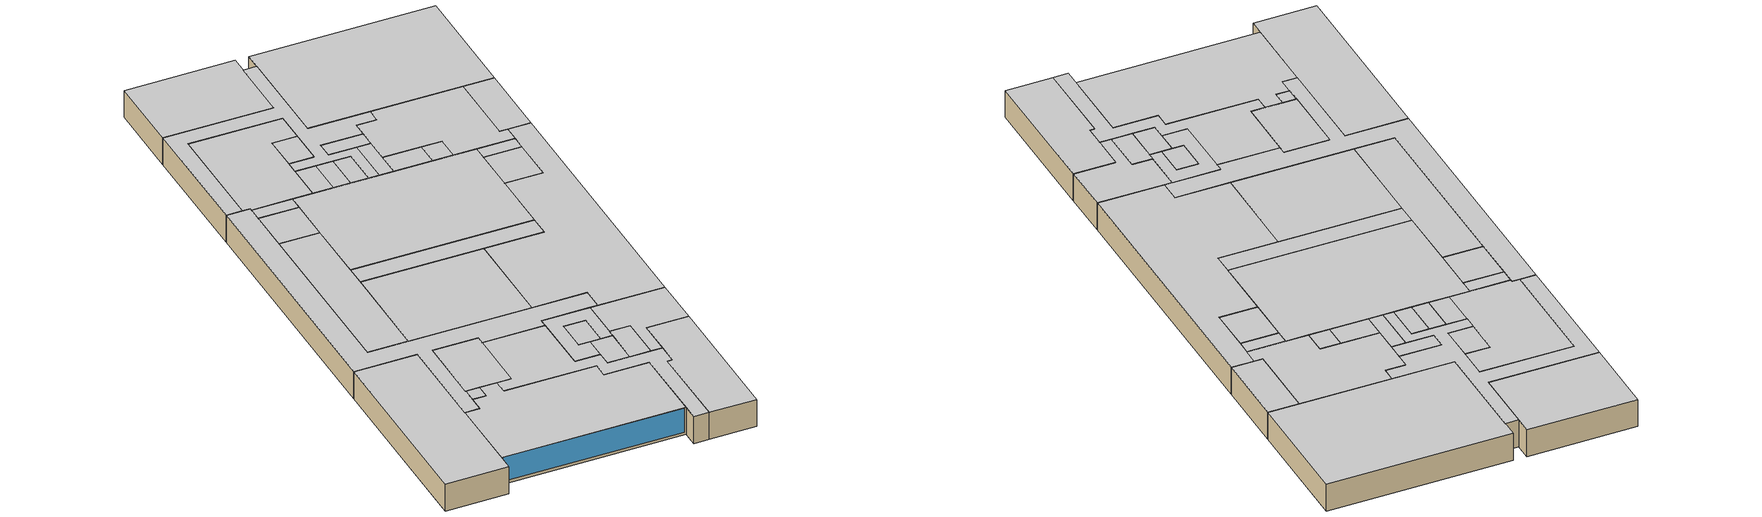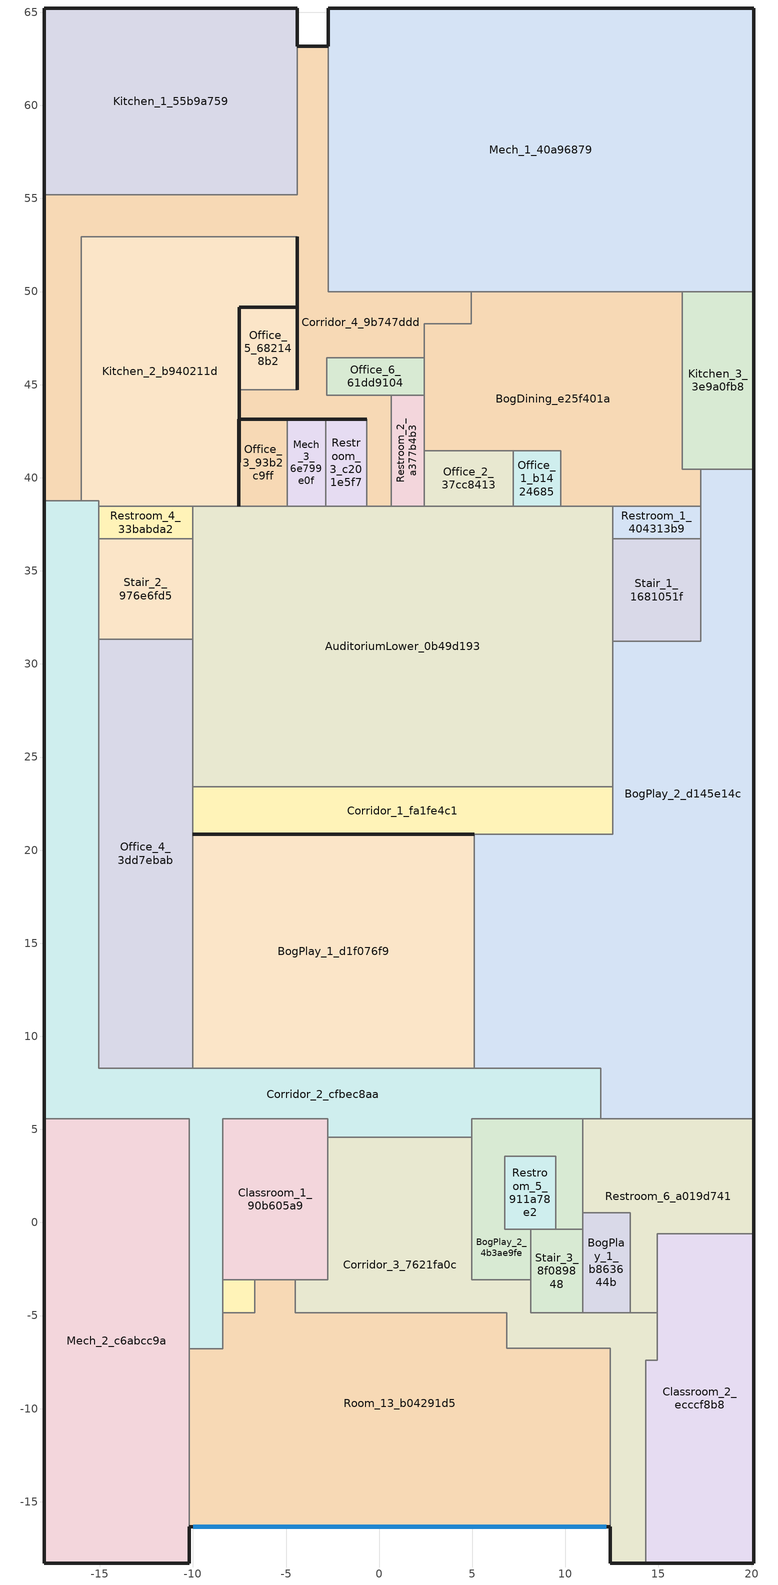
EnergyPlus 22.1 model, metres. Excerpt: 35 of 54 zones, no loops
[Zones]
AuditoriumLower_0b49d193
 floor ground (ext-slab): 12.54,38.47 12.54,23.39 -10.02,23.39 -10.02,38.47 z-3.66
 wall to Corridor_1_fa1fe4c1 (Generic Interior Wall): -10.02,23.39 12.54,23.39 z-3.66:0
 wall to Office_3_93b2c9ff (Generic Interior Wall): -4.93,38.47 -7.53,38.47 z-3.66:0
 wall to BogPlay_2_d145e14c (Generic Interior Wall): 12.54,23.39 12.54,31.21 z-3.66:0
 wall to Corridor_4_9b747ddd (Generic Interior Wall): 0.64,38.47 -0.66,38.47 z-3.66:0
 wall to Kitchen_2_b940211d (Generic Interior Wall): -7.53,38.47 -10.02,38.47 z-3.66:0
 wall to Restroom_4_33babda2 (Generic Interior Wall): -10.02,38.47 -10.02,36.71 z-3.66:0
 wall to Stair_2_976e6fd5 (Generic Interior Wall): -10.02,36.71 -10.02,31.33 z-3.66:0
 wall to Office_4_3dd7ebab (Generic Interior Wall): -10.02,31.33 -10.02,23.39 z-3.66:0
 wall to Mech_3_6e799e0f (Generic Interior Wall): -2.88,38.47 -4.93,38.47 z-3.66:0
 wall to Restroom_3_c201e5f7 (Generic Interior Wall): -0.66,38.47 -2.88,38.47 z-3.66:0
 wall to Restroom_2_a377b4b3 (Generic Interior Wall): 2.41,38.47 0.64,38.47 z-3.66:0
 wall to Office_2_37cc8413 (Generic Interior Wall): 7.19,38.47 2.41,38.47 z-3.66:0
 wall to Office_1_b1424685 (Generic Interior Wall): 9.76,38.47 7.19,38.47 z-3.66:0
 wall to BogDining_e25f401a (Generic Interior Wall): 12.54,38.47 9.76,38.47 z-3.66:0
 wall to Restroom_1_404313b9 (Generic Interior Wall): 12.54,36.72 12.54,38.47 z-3.66:0
 wall to Stair_1_1681051f (Generic Interior Wall): 12.54,31.21 12.54,36.72 z-3.66:0
 ceiling adiabatic (Generic Interior Ceiling): -10.02,38.47 -10.02,23.39 12.54,23.39 12.54,38.47 z0
BogDining_e25f401a
 floor ground (ext-slab): 16.29,49.99 16.29,40.46 17.27,40.46 17.27,38.47 9.76,38.47 9.76,41.44 2.41,41.44 2.41,48.26 4.96,48.26 4.96,49.99 z-3.66
 wall to Restroom_1_404313b9 (Generic Interior Wall): 12.54,38.47 17.27,38.47 z-3.66:0
 wall to Office_6_61dd9104 (Generic Interior Wall): 2.41,46.45 2.41,44.44 z-3.66:0
 wall to Restroom_2_a377b4b3 (Generic Interior Wall): 2.41,44.44 2.41,41.44 z-3.66:0
 wall to Office_2_37cc8413 (Generic Interior Wall): 2.41,41.44 7.19,41.44 z-3.66:0
 wall to Office_1_b1424685 (Generic Interior Wall): 7.19,41.44 9.76,41.44 9.76,38.47 z-3.66:0
 wall to Mech_1_40a96879 (Generic Interior Wall): 16.29,49.99 4.96,49.99 z-3.66:0
 wall to Kitchen_3_3e9a0fb8 (Generic Interior Wall): 17.27,40.46 16.29,40.46 16.29,49.99 z-3.66:0
 wall to BogPlay_2_d145e14c (Generic Interior Wall): 17.27,38.47 17.27,40.46 z-3.66:0
 wall to Corridor_4_9b747ddd (Generic Interior Wall): 4.96,49.99 4.96,48.26 2.41,48.26 2.41,46.45 z-3.66:0
 ceiling adiabatic (Generic Interior Ceiling): 2.41,48.26 2.41,41.44 9.76,41.44 9.76,38.47 17.27,38.47 17.27,40.46 16.29,40.46 16.29,49.99 4.96,49.99 4.96,48.26 z0
BogPlay_1_b863644b
 floor ground (ext-slab): 13.48,0.54 13.48,-4.86 10.93,-4.86 10.93,0.54 z-3.66
 wall to Corridor_3_7621fa0c (Generic Interior Wall): 10.93,-4.86 13.48,-4.86 z-3.66:0
 wall to Restroom_6_a019d741 (Generic Interior Wall): 13.48,-4.86 13.48,0.54 10.93,0.54 z-3.66:0
 wall to Stair_3_8f089848 (Generic Interior Wall): 10.93,-0.36 10.93,-4.86 z-3.66:0
 wall to BogPlay_2_4b3ae9fe (Generic Interior Wall): 10.93,0.54 10.93,-0.36 z-3.66:0
 ceiling adiabatic (Generic Interior Ceiling): 10.93,0.54 10.93,-4.86 13.48,-4.86 13.48,0.54 z0
BogPlay_1_d1f076f9
 floor ground (ext-slab): 5.1,20.84 5.1,8.29 -10.02,8.29 -10.02,20.84 z-3.66
 wall to Corridor_2_cfbec8aa (Generic Interior Wall): -10.02,8.29 5.1,8.29 z-3.66:0
 wall to BogPlay_2_d145e14c (Generic Interior Wall): 5.1,8.29 5.1,20.84 z-3.66:0
 wall to Office_4_3dd7ebab (Generic Interior Wall): 5.1,20.84 -10.02,20.84 -10.02,8.29 z-3.66:0
 ceiling adiabatic (Generic Interior Ceiling): -10.02,20.84 -10.02,8.29 5.1,8.29 5.1,20.84 z0
BogPlay_2_4b3ae9fe
 floor ground (ext-slab): 10.93,5.56 10.93,-0.36 9.48,-0.36 9.48,3.55 6.73,3.55 6.73,-0.36 8.15,-0.36 8.15,-3.08 4.98,-3.08 4.98,5.56 z-3.66
 wall to Restroom_5_911a78e2 (Generic Interior Wall): 8.15,-0.36 6.73,-0.36 6.73,3.55 9.48,3.55 9.48,-0.36 z-3.66:0
 wall to Restroom_6_a019d741 (Generic Interior Wall): 10.93,0.54 10.93,5.56 z-3.66:0
 wall to Stair_3_8f089848 (Generic Interior Wall): 9.48,-0.36 10.93,-0.36 / 8.15,-3.08 8.15,-0.36 z-3.66:0
 wall to Corridor_2_cfbec8aa (Generic Interior Wall): 10.93,5.56 4.98,5.56 4.98,4.58 z-3.66:0
 wall to Corridor_3_7621fa0c (Generic Interior Wall): 4.98,4.58 4.98,-3.08 8.15,-3.08 z-3.66:0
 ceiling adiabatic (Generic Interior Ceiling): 4.98,5.56 4.98,-3.08 8.15,-3.08 8.15,-0.36 6.73,-0.36 6.73,3.55 9.48,3.55 9.48,-0.36 10.93,-0.36 10.93,5.56 z0
BogPlay_2_d145e14c
 floor ground (ext-slab): 20.12,40.46 20.12,5.56 11.91,5.56 11.91,8.29 5.1,8.29 5.1,20.84 12.54,20.84 12.54,31.21 17.27,31.21 17.27,40.46 z-3.66
 wall to Restroom_6_a019d741 (Generic Interior Wall): 11.91,5.56 20.12,5.56 z-3.66:0
 wall to Corridor_2_cfbec8aa (Generic Interior Wall): 5.1,8.29 11.91,8.29 11.91,5.56 z-3.66:0
 wall ground (Typical Insulated Basement Mass Wall): 20.12,5.56 20.12,40.46 z-3.66:0
 wall to Corridor_1_fa1fe4c1 (Generic Interior Wall): 12.54,23.39 12.54,20.84 5.1,20.84 z-3.66:0
 wall to Restroom_1_404313b9 (Generic Interior Wall): 17.27,38.47 17.27,36.72 z-3.66:0
 wall to Stair_1_1681051f (Generic Interior Wall): 17.27,36.72 17.27,31.21 12.54,31.21 z-3.66:0
 wall to Kitchen_3_3e9a0fb8 (Generic Interior Wall): 20.12,40.46 17.27,40.46 z-3.66:0
 ceiling adiabatic (Generic Interior Ceiling): 12.54,31.21 12.54,20.84 5.1,20.84 5.1,8.29 11.91,8.29 11.91,5.56 20.12,5.56 20.12,40.46 17.27,40.46 17.27,31.21 z0
Classroom_1_90b605a9
 floor ground (ext-slab): -2.76,5.56 -2.76,-3.08 -8.39,-3.08 -8.39,5.56 z-3.66
 wall to Corridor_3_7621fa0c (Generic Interior Wall): -4.52,-3.08 -2.76,-3.08 -2.76,4.58 z-3.66:0
 wall to Corridor_2_cfbec8aa (Generic Interior Wall): -2.76,4.58 -2.76,5.56 -8.39,5.56 -8.39,-3.08 z-3.66:0
 wall to Room_13_b04291d5 (Generic Interior Wall): -6.69,-3.08 -4.52,-3.08 z-3.66:0
 wall to Mech_4_99985f88 (Generic Interior Wall): -8.39,-3.08 -6.69,-3.08 z-3.66:0
 ceiling adiabatic (Generic Interior Ceiling): -8.39,5.56 -8.39,-3.08 -2.76,-3.08 -2.76,5.56 z0
Classroom_2_ecccf8b8
 floor ground (ext-slab): 20.12,-0.59 20.12,-18.29 14.31,-18.29 14.31,-7.41 14.93,-7.41 14.93,-0.59 z-3.66
 wall to Corridor_3_7621fa0c (Generic Interior Wall): 14.93,-4.86 14.93,-7.41 14.31,-7.41 14.31,-18.29 z-3.66:0
 wall to Restroom_6_a019d741 (Generic Interior Wall): 20.12,-0.59 14.93,-0.59 14.93,-4.86 z-3.66:0
 wall ground (Typical Insulated Basement Mass Wall): 14.31,-18.29 20.12,-18.29 20.12,-0.59 z-3.66:0
 ceiling adiabatic (Generic Interior Ceiling): 14.93,-0.59 14.93,-7.41 14.31,-7.41 14.31,-18.29 20.12,-18.29 20.12,-0.59 z0
Corridor_1_fa1fe4c1
 floor ground (ext-slab): 12.54,23.39 12.54,20.84 5.1,20.84 -10.02,20.85 -10.02,23.39 z-3.66
 wall outside (Typical Insulated Steel Framed Exterior Wall-R7): -10.02,20.85 5.1,20.84 z-3.66:0
 wall to Office_4_3dd7ebab (Generic Interior Wall): -10.02,23.39 -10.02,20.85 z-3.66:0
 ceiling adiabatic (Generic Interior Ceiling): -10.02,23.39 -10.02,20.85 5.1,20.84 12.54,20.84 12.54,23.39 z0
Corridor_2_cfbec8aa
 floor ground (ext-slab): -15.06,38.76 -15.06,8.29 11.91,8.29 11.91,5.56 4.98,5.56 4.98,4.58 -2.76,4.58 -2.76,5.56 -8.39,5.56 -8.39,-6.78 -10.2,-6.78 -10.2,5.56 -17.98,5.56 -17.98,38.76 z-3.66
 wall to Room_13_b04291d5 (Generic Interior Wall): -10.2,-6.78 -8.39,-6.78 -8.39,-4.86 z-3.66:0
 wall to Kitchen_2_b940211d (Generic Interior Wall): -15.06,38.47 -15.06,38.76 -16.01,38.76 z-3.66:0
 wall to Restroom_4_33babda2 (Generic Interior Wall): -15.06,36.71 -15.06,38.47 z-3.66:0
 wall to Stair_2_976e6fd5 (Generic Interior Wall): -15.06,31.33 -15.06,36.71 z-3.66:0
 wall to Office_4_3dd7ebab (Generic Interior Wall): -10.02,8.29 -15.06,8.29 -15.06,31.33 z-3.66:0
 wall to Mech_2_c6abcc9a (Generic Interior Wall): -17.98,5.56 -10.2,5.56 -10.2,-6.78 z-3.66:0
 wall to Corridor_3_7621fa0c (Generic Interior Wall): -2.76,4.58 4.98,4.58 z-3.66:0
 wall to Mech_4_99985f88 (Generic Interior Wall): -8.39,-4.86 -8.39,-3.08 z-3.66:0
 wall to Restroom_6_a019d741 (Generic Interior Wall): 10.93,5.56 11.91,5.56 z-3.66:0
 wall ground (Typical Insulated Basement Mass Wall): -17.98,38.76 -17.98,5.56 z-3.66:0
 wall to Corridor_4_9b747ddd (Generic Interior Wall): -16.01,38.76 -17.98,38.76 z-3.66:0
 ceiling adiabatic (Generic Interior Ceiling): -17.98,38.76 -17.98,5.56 -10.2,5.56 -10.2,-6.78 -8.39,-6.78 -8.39,5.56 -2.76,5.56 -2.76,4.58 4.98,4.58 4.98,5.56 11.91,5.56 11.91,8.29 -15.06,8.29 -15.06,38.76 z0
Corridor_3_7621fa0c
 floor ground (ext-slab): 14.93,-4.86 14.93,-7.41 14.31,-7.41 14.31,-18.29 12.42,-18.29 12.42,-6.75 6.85,-6.75 6.85,-4.86 -4.52,-4.86 -4.52,-3.08 -2.76,-3.08 -2.76,4.58 4.98,4.58 4.98,-3.08 8.15,-3.08 8.15,-4.86 z-3.66
 wall to Restroom_6_a019d741 (Generic Interior Wall): 14.93,-4.86 13.48,-4.86 z-3.66:0
 wall to Stair_3_8f089848 (Generic Interior Wall): 10.93,-4.86 8.15,-4.86 8.15,-3.08 z-3.66:0
 wall to Room_13_b04291d5 (Generic Interior Wall): -4.52,-3.08 -4.52,-4.86 6.85,-4.86 6.85,-6.75 12.42,-6.75 12.42,-16.35 z-3.66:0
 wall ground (Typical Insulated Basement Mass Wall): 12.42,-16.35 12.42,-18.29 14.31,-18.29 z-3.66:0
 ceiling adiabatic (Generic Interior Ceiling): -2.76,4.58 -2.76,-3.08 -4.52,-3.08 -4.52,-4.86 6.85,-4.86 6.85,-6.75 12.42,-6.75 12.42,-18.29 14.31,-18.29 14.31,-7.41 14.93,-7.41 14.93,-4.86 8.15,-4.86 8.15,-3.08 4.98,-3.08 4.98,4.58 z0
Corridor_4_9b747ddd
 floor ground (ext-slab): -2.74,63.18 -2.74,49.99 4.96,49.99 4.96,48.26 2.41,48.26 2.41,46.45 -2.82,46.45 -2.82,44.44 0.64,44.44 0.64,38.47 -0.66,38.47 -0.66,43.13 -7.52,43.13 -7.52,44.74 -4.4,44.74 -4.4,52.95 -16.01,52.95 -16.01,38.76 -17.98,38.76 -17.98,55.21 -4.4,55.21 -4.4,63.18 z-3.66
 wall to Mech_1_40a96879 (Generic Interior Wall): 4.96,49.99 -2.74,49.99 -2.74,63.18 z-3.66:0
 wall ground (Typical Insulated Basement Mass Wall): -2.74,63.18 -4.4,63.18 / -17.98,55.21 -17.98,38.76 / -7.52,44.74 -7.52,43.13 -0.66,43.13 / -4.4,52.95 -4.4,44.74 z-3.66:0
 wall to Kitchen_1_55b9a759 (Generic Interior Wall): -4.4,63.18 -4.4,55.21 -17.98,55.21 z-3.66:0
 wall to Kitchen_2_b940211d (Generic Interior Wall): -16.01,38.76 -16.01,52.95 -4.4,52.95 z-3.66:0
 wall to Office_5_682148b2 (Generic Interior Wall): -4.4,44.74 -7.52,44.74 z-3.66:0
 wall to Restroom_3_c201e5f7 (Generic Interior Wall): -0.66,43.13 -0.66,38.47 z-3.66:0
 wall to Restroom_2_a377b4b3 (Generic Interior Wall): 0.64,38.47 0.64,44.44 z-3.66:0
 wall to Office_6_61dd9104 (Generic Interior Wall): 0.64,44.44 -2.82,44.44 -2.82,46.45 2.41,46.45 z-3.66:0
 ceiling adiabatic (Generic Interior Ceiling): -17.98,55.21 -17.98,38.76 -16.01,38.76 -16.01,52.95 -4.4,52.95 -4.4,44.74 -7.52,44.74 -7.52,43.13 -0.66,43.13 -0.66,38.47 0.64,38.47 0.64,44.44 -2.82,44.44 -2.82,46.45 2.41,46.45 2.41,48.26 4.96,48.26 4.96,49.99 -2.74,49.99 -2.74,63.18 -4.4,63.18 -4.4,55.21 z0
Kitchen_1_55b9a759
 floor ground (ext-slab): -4.4,65.23 -4.4,55.21 -17.98,55.21 -17.98,65.23 z-3.66
 wall ground (Typical Insulated Basement Mass Wall): -4.4,63.18 -4.4,65.23 -17.98,65.23 -17.98,55.21 z-3.66:0
 ceiling adiabatic (Generic Interior Ceiling): -17.98,65.23 -17.98,55.21 -4.4,55.21 -4.4,65.23 z0
Kitchen_2_b940211d
 floor ground (ext-slab): -4.4,52.95 -4.4,49.16 -7.51,49.16 -7.52,43.13 -7.53,43.13 -7.53,38.47 -15.06,38.47 -15.06,38.76 -16.01,38.76 -16.01,52.95 z-3.66
 wall to Restroom_4_33babda2 (Generic Interior Wall): -15.06,38.47 -10.02,38.47 z-3.66:0
 wall ground (Typical Insulated Basement Mass Wall): -7.53,38.47 -7.53,43.13 -7.52,43.13 -7.51,49.16 -4.4,49.16 -4.4,52.95 z-3.66:0
 ceiling adiabatic (Generic Interior Ceiling): -16.01,52.95 -16.01,38.76 -15.06,38.76 -15.06,38.47 -7.53,38.47 -7.53,43.13 -7.52,43.13 -7.51,49.16 -4.4,49.16 -4.4,52.95 z0
Kitchen_3_3e9a0fb8
 floor ground (ext-slab): 20.12,49.99 20.12,40.46 16.29,40.46 16.29,49.99 z-3.66
 wall to Mech_1_40a96879 (Generic Interior Wall): 20.12,49.99 16.29,49.99 z-3.66:0
 wall ground (Typical Insulated Basement Mass Wall): 20.12,40.46 20.12,49.99 z-3.66:0
 ceiling adiabatic (Generic Interior Ceiling): 16.29,49.99 16.29,40.46 20.12,40.46 20.12,49.99 z0
Mech_1_40a96879
 floor ground (ext-slab): 20.12,65.23 20.12,49.99 -2.74,49.99 -2.74,65.23 z-3.66
 wall ground (Typical Insulated Basement Mass Wall): 20.12,49.99 20.12,65.23 -2.74,65.23 -2.74,63.18 z-3.66:0
 ceiling adiabatic (Generic Interior Ceiling): -2.74,65.23 -2.74,49.99 20.12,49.99 20.12,65.23 z0
Mech_2_c6abcc9a
 floor ground (ext-slab): -10.2,5.56 -10.2,-18.29 -17.98,-18.29 -17.98,5.56 z-3.66
 wall to Room_13_b04291d5 (Generic Interior Wall): -10.2,-16.35 -10.2,-6.78 z-3.66:0
 wall ground (Typical Insulated Basement Mass Wall): -17.98,5.56 -17.98,-18.29 -10.2,-18.29 -10.2,-16.35 z-3.66:0
 ceiling adiabatic (Generic Interior Ceiling): -17.98,5.56 -17.98,-18.29 -10.2,-18.29 -10.2,5.56 z0
Mech_3_6e799e0f
 floor ground (ext-slab): -2.88,43.13 -2.88,38.47 -4.93,38.47 -4.93,43.13 z-3.66
 wall to Restroom_3_c201e5f7 (Generic Interior Wall): -2.88,38.47 -2.88,43.13 z-3.66:0
 wall ground (Typical Insulated Basement Mass Wall): -2.88,43.13 -4.93,43.13 z-3.66:0
 wall to Office_3_93b2c9ff (Generic Interior Wall): -4.93,43.13 -4.93,38.47 z-3.66:0
 ceiling adiabatic (Generic Interior Ceiling): -4.93,43.13 -4.93,38.47 -2.88,38.47 -2.88,43.13 z0
Mech_4_99985f88
 floor ground (ext-slab): -6.69,-3.08 -6.69,-4.86 -8.39,-4.86 -8.39,-3.08 z-3.66
 wall to Room_13_b04291d5 (Generic Interior Wall): -8.39,-4.86 -6.69,-4.86 -6.69,-3.08 z-3.66:0
 ceiling adiabatic (Generic Interior Ceiling): -8.39,-3.08 -8.39,-4.86 -6.69,-4.86 -6.69,-3.08 z0
Office_1_b1424685
 floor ground (ext-slab): 9.76,41.44 9.76,38.47 7.19,38.47 7.19,41.44 z-3.66
 wall to Office_2_37cc8413 (Generic Interior Wall): 7.19,41.44 7.19,38.47 z-3.66:0
 ceiling adiabatic (Generic Interior Ceiling): 7.19,41.44 7.19,38.47 9.76,38.47 9.76,41.44 z0
Office_2_37cc8413
 floor ground (ext-slab): 7.19,41.44 7.19,38.47 2.41,38.47 2.41,41.44 z-3.66
 wall to Restroom_2_a377b4b3 (Generic Interior Wall): 2.41,41.44 2.41,38.47 z-3.66:0
 ceiling adiabatic (Generic Interior Ceiling): 2.41,41.44 2.41,38.47 7.19,38.47 7.19,41.44 z0
Office_3_93b2c9ff
 floor ground (ext-slab): -4.93,43.13 -4.93,38.47 -7.53,38.47 -7.52,43.13 z-3.66
 wall ground (Typical Insulated Basement Mass Wall): -4.93,43.13 -7.52,43.13 -7.53,38.47 z-3.66:0
 ceiling adiabatic (Generic Interior Ceiling): -7.52,43.13 -7.53,38.47 -4.93,38.47 -4.93,43.13 z0
Office_4_3dd7ebab
 floor ground (ext-slab): 5.1,20.84 -10.02,20.84 -10.02,8.29 -15.06,8.29 -15.06,31.33 -10.02,31.33 -10.02,20.85 z-3.66
 wall outside (Typical Insulated Steel Framed Exterior Wall-R7): -10.02,20.84 5.1,20.84 z-3.66:0
 wall to Stair_2_976e6fd5 (Generic Interior Wall): -10.02,31.33 -15.06,31.33 z-3.66:0
 ceiling adiabatic (Generic Interior Ceiling): -15.06,31.33 -15.06,8.29 -10.02,8.29 -10.02,20.84 5.1,20.84 -10.02,20.85 -10.02,31.33 z0
Office_5_682148b2
 floor ground (ext-slab): -4.4,49.16 -4.4,44.74 -7.52,44.74 -7.52,49.16 z-3.66
 wall ground (Typical Insulated Basement Mass Wall): -4.4,44.74 -4.4,49.16 -7.52,49.16 -7.52,44.74 z-3.66:0
 ceiling adiabatic (Generic Interior Ceiling): -7.52,49.16 -7.52,44.74 -4.4,44.74 -4.4,49.16 z0
Office_6_61dd9104
 floor ground (ext-slab): 2.41,46.45 2.41,44.44 -2.82,44.44 -2.82,46.45 z-3.66
 wall to Restroom_2_a377b4b3 (Generic Interior Wall): 0.64,44.44 2.41,44.44 z-3.66:0
 ceiling adiabatic (Generic Interior Ceiling): -2.82,46.45 -2.82,44.44 2.41,44.44 2.41,46.45 z0
Restroom_1_404313b9
 floor ground (ext-slab): 17.27,38.47 17.27,36.72 12.54,36.72 12.54,38.47 z-3.66
 wall to Stair_1_1681051f (Generic Interior Wall): 12.54,36.72 17.27,36.72 z-3.66:0
 ceiling adiabatic (Generic Interior Ceiling): 12.54,38.47 12.54,36.72 17.27,36.72 17.27,38.47 z0
Restroom_2_a377b4b3
 floor ground (ext-slab): 2.41,44.44 2.41,38.47 0.64,38.47 0.64,44.44 z-3.66
 ceiling adiabatic (Generic Interior Ceiling): 0.64,44.44 0.64,38.47 2.41,38.47 2.41,44.44 z0
Restroom_3_c201e5f7
 floor ground (ext-slab): -0.66,43.13 -0.66,38.47 -2.88,38.47 -2.88,43.13 z-3.66
 wall ground (Typical Insulated Basement Mass Wall): -0.66,43.13 -2.88,43.13 z-3.66:0
 ceiling adiabatic (Generic Interior Ceiling): -2.88,43.13 -2.88,38.47 -0.66,38.47 -0.66,43.13 z0
Restroom_4_33babda2
 floor ground (ext-slab): -10.02,38.47 -10.02,36.71 -15.06,36.71 -15.06,38.47 z-3.66
 wall to Stair_2_976e6fd5 (Generic Interior Wall): -15.06,36.71 -10.02,36.71 z-3.66:0
 ceiling adiabatic (Generic Interior Ceiling): -15.06,38.47 -15.06,36.71 -10.02,36.71 -10.02,38.47 z0
Restroom_5_911a78e2
 floor ground (ext-slab): 9.48,3.55 9.48,-0.36 6.73,-0.36 6.73,3.55 z-3.66
 wall to Stair_3_8f089848 (Generic Interior Wall): 8.15,-0.36 9.48,-0.36 z-3.66:0
 ceiling adiabatic (Generic Interior Ceiling): 6.73,3.55 6.73,-0.36 9.48,-0.36 9.48,3.55 z0
Restroom_6_a019d741
 floor ground (ext-slab): 20.12,5.56 20.12,-0.59 14.93,-0.59 14.93,-4.86 13.48,-4.86 13.48,0.54 10.93,0.54 10.93,5.56 z-3.66
 wall ground (Typical Insulated Basement Mass Wall): 20.12,-0.59 20.12,5.56 z-3.66:0
 ceiling adiabatic (Generic Interior Ceiling): 10.93,5.56 10.93,0.54 13.48,0.54 13.48,-4.86 14.93,-4.86 14.93,-0.59 20.12,-0.59 20.12,5.56 z0
Room_13_b04291d5
 floor ground (ext-slab): 12.42,-6.75 12.42,-16.35 -10.2,-16.35 -10.2,-6.78 -8.39,-6.78 -8.39,-4.86 -6.69,-4.86 -6.69,-3.08 -4.52,-3.08 -4.52,-4.86 6.85,-4.86 6.85,-6.75 z-3.66
 wall outside (Typical Insulated Steel Framed Exterior Wall-R7): -10.2,-16.35 12.42,-16.35 z-3.66:0
 window (Parametric Window): -9.98,-16.35 12.19,-16.35 z-3.29:-0.04
 ceiling adiabatic (Generic Interior Ceiling): -8.39,-4.86 -8.39,-6.78 -10.2,-6.78 -10.2,-16.35 12.42,-16.35 12.42,-6.75 6.85,-6.75 6.85,-4.86 -4.52,-4.86 -4.52,-3.08 -6.69,-3.08 -6.69,-4.86 z0
Stair_1_1681051f
 floor ground (ext-slab): 17.27,36.72 17.27,31.21 12.54,31.21 12.54,36.72 z-3.66
 ceiling adiabatic (Generic Interior Ceiling): 12.54,36.72 12.54,31.21 17.27,31.21 17.27,36.72 z0
Stair_2_976e6fd5
 floor ground (ext-slab): -10.02,36.71 -10.02,31.33 -15.06,31.33 -15.06,36.71 z-3.66
 ceiling adiabatic (Generic Interior Ceiling): -15.06,36.71 -15.06,31.33 -10.02,31.33 -10.02,36.71 z0
Stair_3_8f089848
 floor ground (ext-slab): 10.93,-0.36 10.93,-4.86 8.15,-4.86 8.15,-0.36 z-3.66
 ceiling adiabatic (Generic Interior Ceiling): 8.15,-0.36 8.15,-4.86 10.93,-4.86 10.93,-0.36 z0
[Building]
Building 1: North Axis=0; Terrain=City; Solar Distribution=FullExteriorWithReflections
[Site:Location]
Chicago Midway Intl AP: Latitude=41.783; Longitude=-87.75; Time Zone=-6; Elevation=186
[SizingPeriod:DesignDay] Day of Month=21; DryBulb Temperature Range Modifier Type=DefaultMultipliers; Barometric Pressure=99110; Rain Indicator=No; Snow Indicator=No; Daylight Saving Time Indicator=No; Begin Environment Reset Mode=FullResetAtBeginEnvironment
Name | Month | Day Type | Maximum DryBulb Temperature | Daily DryBulb Temperature Range | Humidity Condition Type | Wetbulb or DewPoint at Maximum DryBulb | Wind Speed | Wind Direction | Solar Model Indicator | ASHRAE Clear Sky Optical Depth for Beam Irradiance taub | ASHRAE Clear Sky Optical Depth for Diffuse Irradiance taud | Enthalpy at Maximum DryBulb | Sky Clearness
Chicago Midway Intl AP Ann Clg .4% Condns DB=>MWB | 7 | SummerDesignDay | 33.2 | 8.7 | Wetbulb | 23.7 | 5.5 | 220 | ASHRAETau | 0.452 | 2.212
Chicago Midway Intl AP Ann Clg .4% Condns DP=>MDB | 7 | SummerDesignDay | 28.9 | 8.7 | Dewpoint | 23.8 | 5.5 | 220 | ASHRAETau | 0.452 | 2.212
Chicago Midway Intl AP Ann Clg .4% Condns Enth=>MDB | 7 | SummerDesignDay | 31.2 | 8.7 | Enthalpy |  | 5.5 | 220 | ASHRAETau | 0.452 | 2.212 | 79000
Chicago Midway Intl AP Ann Clg .4% Condns WB=>MDB | 7 | SummerDesignDay | 31.1 | 8.7 | Wetbulb | 25.5 | 5.5 | 220 | ASHRAETau | 0.452 | 2.212
Chicago Midway Intl AP Ann Htg 99.6% Condns DB | 1 | WinterDesignDay | -17.8 | 0 | Wetbulb | -17.8 | 5 | 270 | ASHRAEClearSky |  |  |  | 0
Chicago Midway Intl AP Ann Htg Wind 99.6% Condns WS=>MCDB | 1 | WinterDesignDay | -1.1 | 0 | Wetbulb | -1.1 | 11.6 | 270 | ASHRAEClearSky |  |  |  | 0
Chicago Midway Intl AP Ann Hum_n 99.6% Condns DP=>MCDB | 1 | WinterDesignDay | -16.5 | 0 | Dewpoint | -23.4 | 5 | 270 | ASHRAEClearSky |  |  |  | 0
[Site:WaterMainsTemperature]
Calculation Method=CorrelationFromWeatherFile
[Material] Thermal Absorptance=0.9
Name | Roughness | Thickness | Conductivity | Density | Specific Heat | Solar Absorptance | Visible Absorptance
25mm Stucco | Smooth | 0.0254 | 0.719518 | 1856 | 839.458 | 0.7 | 0.7
5/8 in. Gypsum Board | MediumRough | 0.0159 | 0.16 | 800 | 1090 | 0.7 | 0.7
6 in. Normalweight Concrete Floor | MediumRough | 0.1524 | 2.30846 | 2322.01 | 831.464 | 0.7 | 0.7
8 in. Concrete Block Basement Wall | MediumRough | 0.2032 | 1.32511 | 1842 | 911.412 | 0.7 | 0.7
Generic Acoustic Tile | MediumSmooth | 0.02 | 0.06 | 368 | 590 | 0.2 | 0.2
Generic Ceiling Air Gap | Smooth | 0.1 | 0.556 | 1.28 | 1000 | 0.7 | 0.7
Generic Gypsum Board | MediumSmooth | 0.0127 | 0.16 | 800 | 1090 | 0.5 | 0.5
Generic LW Concrete | MediumRough | 0.1 | 0.53 | 1280 | 840 | 0.8 | 0.8
Generic Wall Air Gap | Smooth | 0.1 | 0.667 | 1.28 | 1000 | 0.7 | 0.7
[Material:NoMass]
Typical Insulation-R6: Roughness=MediumSmooth; Thermal Resistance=1.05666; Thermal Absorptance=0.9; Solar Absorptance=0.7; Visible Absorptance=0.7
[WindowMaterial:SimpleGlazingSystem]
Parametric Glass: UFactor=7.86391; Solar Heat Gain Coefficient=0.88336; Visible Transmittance=0.32
[Construction]
ext-slab: 6 in. Normalweight Concrete Floor
Generic Interior Ceiling: Generic LW Concrete, Generic Ceiling Air Gap, Generic Acoustic Tile
Generic Interior Wall: Generic Gypsum Board, Generic Wall Air Gap, Generic Gypsum Board
Typical Insulated Basement Mass Wall: 8 in. Concrete Block Basement Wall
Typical Insulated Steel Framed Exterior Wall-R7: 25mm Stucco, 5/8 in. Gypsum Board, Typical Insulation-R6, 5/8 in. Gypsum Board
Parametric Window: Parametric Glass
[Zone] Multiplier=1; Ceiling Height=3.66; Part of Total Floor Area=Yes
Name | Volume
AuditoriumLower_0b49d193 | 1245.11
BogDining_e25f401a | 496.122
BogPlay_1_b863644b | 50.3372
BogPlay_1_d1f076f9 | 694.754
BogPlay_2_4b3ae9fe | 121.294
BogPlay_2_d145e14c | 1155.7
Classroom_1_90b605a9 | 178.143
Classroom_2_ecccf8b8 | 360.473
Corridor_1_fa1fe4c1 | 210.452
Corridor_2_cfbec8aa | 734.104
Corridor_3_7621fa0c | 436.76
Corridor_4_9b747ddd | 475.73
Kitchen_1_55b9a759 | 498.248
Kitchen_2_b940211d | 491.644
Kitchen_3_3e9a0fb8 | 133.682
Mech_1_40a96879 | 1274.4
Mech_2_c6abcc9a | 679.245
Mech_3_6e799e0f | 35.0018
Mech_4_99985f88 | 11.0379
Office_1_b1424685 | 27.8828
Office_2_37cc8413 | 51.9049
Office_3_93b2c9ff | 44.3373
Office_4_3dd7ebab | 424.896
Office_5_682148b2 | 50.5029
Office_6_61dd9104 | 38.5762
Restroom_1_404313b9 | 30.3927
Restroom_2_a377b4b3 | 38.761
Restroom_3_c201e5f7 | 37.6943
Restroom_4_33babda2 | 32.4632
Restroom_5_911a78e2 | 39.3052
Restroom_6_a019d741 | 218.994
Room_13_b04291d5 | 913.913
Stair_1_1681051f | 95.5591
Stair_2_976e6fd5 | 99.282
Stair_3_8f089848 | 45.9108
[AvailabilityManager:Scheduled]
54 Zone VAV OA System Availability Manager: Schedule=Always On Discrete
[AvailabilityManager:NightCycle]
Availability Manager Night Cycle 1: Applicability Schedule=Always On Discrete; Fan Schedule=Always On Discrete; Control Type=CycleOnAny; Thermostat Tolerance=1; Cycling Run Time Control Type=FixedRunTime; Cycling Run Time=1800
[Schedule:Constant]
Always On Discrete: Hourly Value=1
